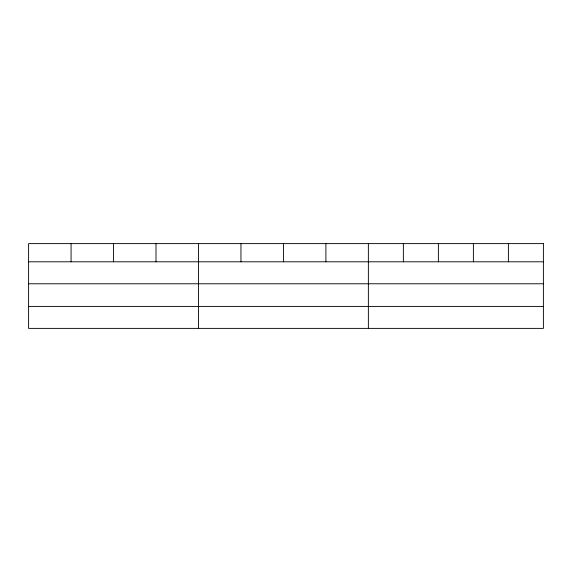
<?xml version="1.0" encoding="UTF-8"?>
<svg xmlns="http://www.w3.org/2000/svg" width="572" height="572" viewBox="0 0 572 572"><rect width="100%" height="100%" fill="white"/><g stroke="black" fill="none" stroke-linecap="round" stroke-linejoin="round"><path stroke-width="0.86" d="M28.6 261.797L543.4 261.797M28.6 283.776L543.4 283.776M28.6 306.413L543.4 306.413M508.394 243.615L508.394 261.797M473.387 243.615L473.387 261.797M438.381 243.615L438.381 261.797M403.374 243.615L403.374 261.797M368.368 243.615L368.368 328.385M325.897 243.615L325.897 261.797M283.426 243.615L283.426 261.797M240.955 243.615L240.955 261.797M198.484 243.615L198.484 328.385M156.013 243.615L156.013 261.797M113.542 243.615L113.542 261.797M71.071 243.615L71.071 261.797M543.4 243.615L28.6 243.615L28.6 328.385L543.4 328.385L543.4 243.615"/></g></svg>
